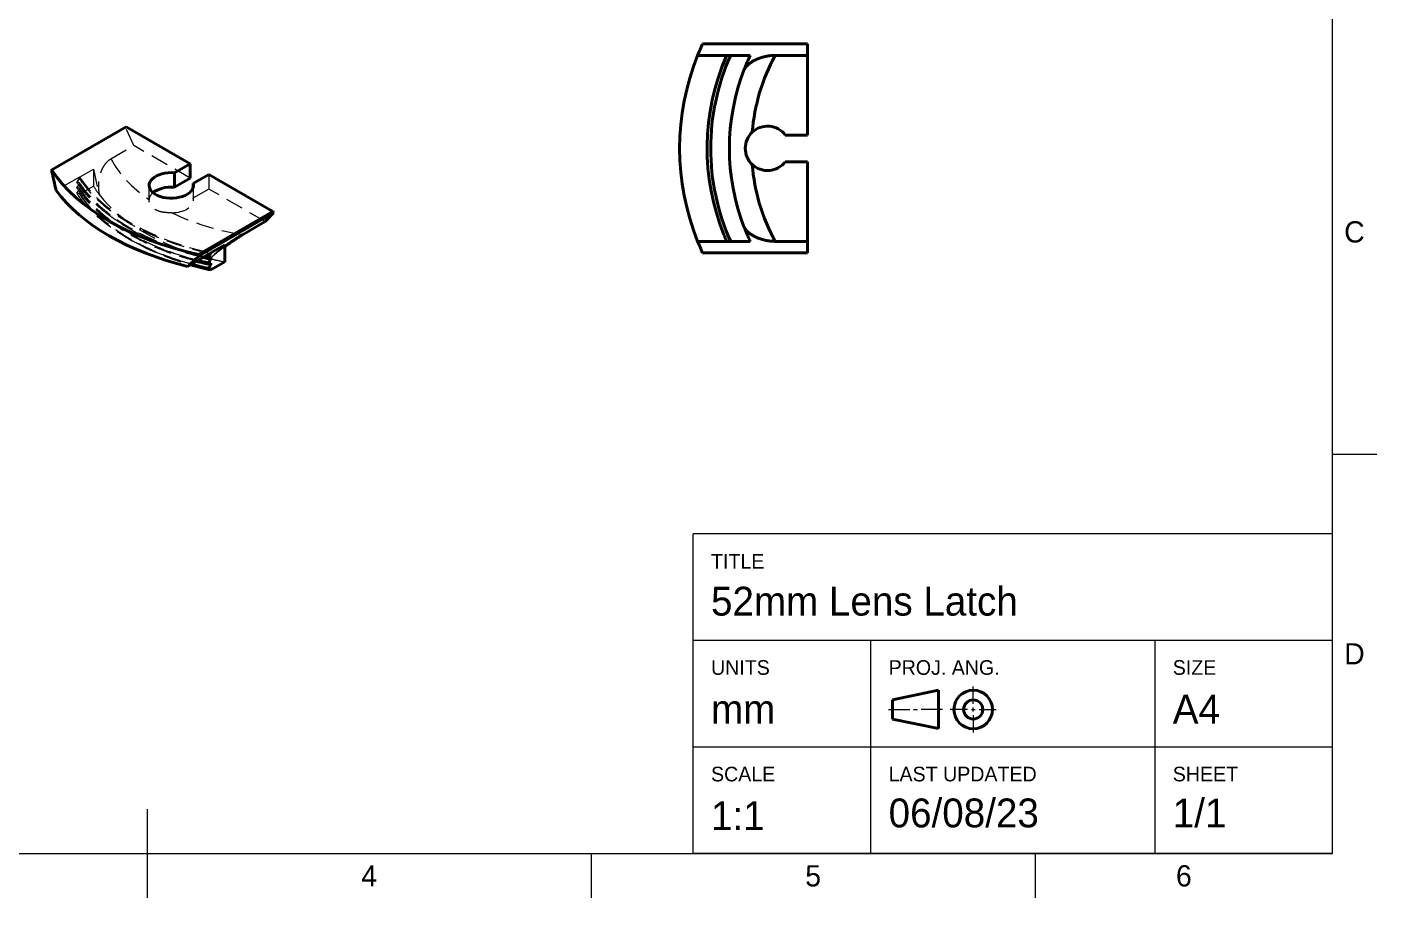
# Model space of a CAD drawing. Header units: millimetres. Extents: x 15 to 292, y 5 to 205.
# Drawn here: x 140 to 292, y 5 to 103.1 of the extents above; entities that cross this region are included whole.
import ezdxf

# ---------------------------------------------------------------- set-up
doc = ezdxf.new("R2010")
doc.units = ezdxf.units.MM
doc.linetypes.add('DraftedLine', pattern=[3, 2, -1])
doc.layers.add('Border', color=7, linetype='Continuous')
doc.layers.add('Geometries', color=7, linetype='Continuous')
doc.styles.add('Shapr0', font='txt', dxfattribs={"height": 2.3925})
doc.styles.add('Shapr1', font='txt', dxfattribs={"height": 2.3925})

# ---------------------------------------------------------------- blocks, each defined once
blk = doc.blocks.new('*U7')
at = {"layer": 'Border', "linetype": 'Continuous', "lineweight": 15}
for p, q in [((287, 46), (215, 46)), ((215, 10), (215, 46)), ((287, 10), (287, 46)), ((287, 34), (215, 34)), ((235, 10), (235, 34)), ((267, 10), (267, 34)), ((246.53, 26.88), (246.53, 28.83)), ((237, 26.23), (239.38, 26.23)), ((239.82, 26.23), (240.25, 26.23)), ((243.07, 26.23), (240.68, 26.23)), ((245.88, 26.23), (243.93, 26.23)), ((246.32, 26.23), (246.75, 26.23)), ((246.53, 26.02), (246.53, 26.45)), ((247.18, 26.23), (249.13, 26.23)), ((246.53, 25.58), (246.53, 23.63)), ((287, 22), (215, 22)), ((287, 10), (215, 10))]:
    blk.add_line(p, q, dxfattribs=at)
at = {"layer": 'Border', "linetype": 'Continuous', "lineweight": 40}
for p, q in [((237.43, 27.32), (242.63, 28.4)), ((242.63, 28.4), (242.63, 24.07)), ((237.43, 27.32), (237.43, 25.15)), ((237.43, 25.15), (242.63, 24.07))]:
    blk.add_line(p, q, dxfattribs=at)
for radius in [2.17, 1.08]:
    blk.add_circle((246.53, 26.23), radius, dxfattribs=at)

msp = doc.modelspace()

# ---------------------------------------------------------------- linework, layer by layer
at = {"layer": 'Border', "linetype": 'Continuous', "lineweight": 15}
for p, q in [((287, 10), (287, 200)), ((287, 55), (292, 55)), ((153.5, 15), (153.5, 5)), ((20, 10), (287, 10)), ((203.5, 10), (203.5, 5)), ((253.5, 10), (253.5, 5))]:
    msp.add_line(p, q, dxfattribs=at)
at = {"layer": 'Geometries', "linetype": 'Continuous', "lineweight": 40}
for p, q in [((227.858, 101.175), (216.051, 101.175)), ((227.858, 99.889), (227.858, 101.175)), ((218.767, 99.889), (215.494, 99.889)), ((218.767, 99.889), (218.714, 99.768)), ((218.767, 99.889), (218.714, 99.768)), ((218.768, 99.89), (218.767, 99.889)), ((218.768, 99.89), (218.767, 99.889)), ((218.847, 99.89), (218.768, 99.89)), ((218.847, 99.89), (219.212, 99.89)), ((219.212, 99.89), (221.418, 99.89)), ((224.214, 99.889), (227.858, 99.889)), ((227.858, 99.889), (227.858, 90.92)), ((151.146, 91.848), (142.769, 87.011)), ((158.337, 87.696), (151.146, 91.848)), ((227.858, 90.92), (225.358, 90.92)), ((158.337, 87.696), (156.569, 86.675)), ((156.569, 86.675), (156.569, 85.042)), ((158.337, 87.696), (158.337, 86.063)), ((227.858, 87.92), (225.358, 87.92)), ((227.858, 87.92), (227.858, 78.95)), ((158.337, 86.063), (156.569, 85.042)), ((160.458, 86.471), (158.691, 85.45)), ((158.691, 85.45), (158.691, 85.042)), ((167.65, 82.319), (160.458, 86.471)), ((159.273, 77.482), (167.65, 82.319)), ((167.71, 82.15), (159.361, 77.33)), ((166.801, 81.176), (167.71, 82.15)), ((167.65, 82.319), (167.71, 82.15)), ((164.224, 79.688), (166.801, 81.176)), ((218.767, 78.95), (218.713, 79.073)), ((218.767, 78.95), (218.713, 79.073)), ((160.556, 77.57), (159.96, 77.226)), ((160.687, 77.646), (160.556, 77.57)), ((160.687, 77.646), (162.247, 78.547)), ((160.687, 77.542), (160.687, 77.646)), ((162.247, 78.547), (162.247, 78.362)), ((162.247, 78.362), (162.247, 76.628)), ((218.767, 78.95), (215.494, 78.95)), ((216.051, 77.664), (227.858, 77.664)), ((218.767, 78.95), (218.768, 78.95)), ((218.767, 78.95), (218.768, 78.95)), ((219.212, 78.95), (218.768, 78.95)), ((219.212, 78.95), (221.418, 78.95)), ((224.214, 78.95), (227.858, 78.95)), ((227.858, 78.95), (227.858, 77.664)), ((158.374, 76.311), (158.058, 76.128)), ((158.483, 76.374), (158.374, 76.311)), ((159.057, 76.705), (158.483, 76.374)), ((159.212, 76.794), (159.057, 76.705)), ((159.796, 77.132), (159.212, 76.794)), ((159.96, 77.226), (159.796, 77.132)), ((160.429, 77.125), (160.373, 77.133)), ((160.429, 76.512), (160.373, 76.521)), ((160.67, 77.089), (160.687, 77.086)), ((160.687, 76.93), (160.687, 77.086)), ((160.687, 75.727), (162.247, 76.628)), ((160.687, 76.317), (160.687, 76.474)), ((160.429, 75.9), (160.373, 75.908)), ((160.429, 75.9), (160.687, 75.862)), ((160.687, 75.727), (160.687, 75.862))]:
    msp.add_line(p, q, dxfattribs=at)
at = {"layer": 'Geometries', "linetype": 'DraftedLine', "lineweight": 15}
for p, q in [((142.736, 86.928), (151.085, 91.749)), ((151.085, 91.749), (151.146, 91.848)), ((151.995, 89.724), (151.085, 91.749)), ((149.418, 88.237), (151.995, 89.724)), ((158.337, 86.063), (151.995, 89.724)), ((145.88, 86.195), (147.44, 87.096)), ((147.44, 87.096), (147.44, 85.177)), ((145.88, 86.195), (143.252, 84.677)), ((145.791, 85.279), (145.88, 85.396)), ((145.88, 86.008), (145.88, 86.195)), ((145.88, 85.396), (145.88, 85.553)), ((145.88, 84.276), (147.44, 85.177)), ((153.716, 83.613), (153.716, 85.246)), ((158.716, 83.613), (158.716, 85.246)), ((160.458, 86.471), (160.458, 84.838)), ((145.791, 84.667), (145.88, 84.784)), ((145.88, 84.784), (145.88, 84.94)), ((145.88, 84.276), (145.88, 84.328)), ((158.691, 85.042), (158.691, 83.817)), ((160.458, 84.838), (158.691, 83.817)), ((166.801, 81.176), (160.458, 84.838))]:
    msp.add_line(p, q, dxfattribs=at)
at = {"layer": 'Geometries', "linetype": 'Continuous', "lineweight": 40, "flags": 128}
for points in [[(220.713, 98.244), (220.727, 98.273), (220.742, 98.301), (220.757, 98.33), (220.774, 98.358), (220.79, 98.387), (220.808, 98.415), (220.826, 98.443), (220.845, 98.471), (220.865, 98.498), (220.885, 98.526), (220.906, 98.553), (220.928, 98.58), (220.95, 98.607), (220.973, 98.634), (220.996, 98.661), (221.02, 98.688), (221.045, 98.714), (221.07, 98.74), (221.098, 98.768), (221.126, 98.795), (221.155, 98.823), (221.185, 98.85), (221.215, 98.877), (221.246, 98.903), (221.276, 98.929), (221.307, 98.954), (221.339, 98.979), (221.371, 99.004), (221.404, 99.028), (221.437, 99.053), (221.471, 99.077), (221.505, 99.1), (221.54, 99.124), (221.575, 99.147), (221.611, 99.17), (221.648, 99.193), (221.685, 99.215), (221.722, 99.237), (221.76, 99.259), (221.798, 99.281), (221.837, 99.302), (221.877, 99.323), (221.919, 99.345), (221.962, 99.367), (222.005, 99.388), (222.038, 99.404), (222.071, 99.419), (222.105, 99.435), (222.139, 99.45), (222.173, 99.465), (222.207, 99.48), (222.241, 99.494), (222.276, 99.508), (222.311, 99.522), (222.347, 99.536), (222.382, 99.55), (222.418, 99.563), (222.454, 99.577), (222.49, 99.59), (222.527, 99.602), (222.564, 99.615), (222.601, 99.627), (222.638, 99.639), (222.675, 99.651), (222.713, 99.663), (222.751, 99.674), (222.789, 99.685), (222.828, 99.696), (222.866, 99.706), (222.905, 99.717), (222.944, 99.727), (222.983, 99.737), (223.023, 99.746), (223.066, 99.756), (223.109, 99.766), (223.152, 99.775), (223.196, 99.784), (223.24, 99.793), (223.284, 99.801), (223.328, 99.809), (223.373, 99.817), (223.413, 99.824), (223.454, 99.83), (223.495, 99.836), (223.536, 99.842), (223.577, 99.847), (223.618, 99.853), (223.659, 99.857), (223.701, 99.862), (223.742, 99.866), (223.784, 99.87), (223.826, 99.874), (223.867, 99.877), (223.909, 99.88), (223.951, 99.882), (223.993, 99.884), (224.037, 99.886), (224.082, 99.887), (224.126, 99.888), (224.17, 99.889), (224.214, 99.889)], [(224.214, 78.95), (224.171, 78.95), (224.128, 78.951), (224.084, 78.952), (224.041, 78.953), (223.998, 78.955), (223.955, 78.957), (223.912, 78.96), (223.869, 78.962), (223.826, 78.966), (223.783, 78.969), (223.741, 78.973), (223.698, 78.978), (223.655, 78.982), (223.613, 78.987), (223.571, 78.993), (223.529, 78.998), (223.487, 79.004), (223.445, 79.011), (223.4, 79.018), (223.355, 79.025), (223.31, 79.033), (223.266, 79.041), (223.221, 79.05), (223.177, 79.059), (223.128, 79.069), (223.08, 79.08), (223.032, 79.091), (222.984, 79.103), (222.936, 79.114), (222.889, 79.127), (222.842, 79.139), (222.796, 79.152), (222.749, 79.166), (222.703, 79.18), (222.658, 79.194), (222.612, 79.208), (222.567, 79.223), (222.523, 79.238), (222.478, 79.254), (222.432, 79.271), (222.387, 79.288), (222.341, 79.305), (222.296, 79.323), (222.252, 79.341), (222.21, 79.358), (222.168, 79.376), (222.127, 79.395), (222.086, 79.413), (222.045, 79.432), (222.005, 79.451), (221.966, 79.471), (221.926, 79.49), (221.888, 79.51), (221.849, 79.531), (221.811, 79.551), (221.774, 79.572), (221.737, 79.593), (221.701, 79.615), (221.665, 79.636), (221.629, 79.658), (221.594, 79.68), (221.559, 79.703), (221.523, 79.727), (221.488, 79.751), (221.453, 79.776), (221.418, 79.8), (221.384, 79.825), (221.351, 79.851), (221.325, 79.871), (221.299, 79.892), (221.273, 79.913), (221.248, 79.934), (221.223, 79.955), (221.199, 79.977), (221.175, 79.998), (221.152, 80.02), (221.128, 80.042), (221.106, 80.064), (221.083, 80.086), (221.062, 80.108), (221.04, 80.13), (221.019, 80.153), (220.999, 80.176), (220.978, 80.198), (220.959, 80.221), (220.94, 80.244), (220.921, 80.268), (220.903, 80.291), (220.885, 80.314), (220.867, 80.338), (220.851, 80.361), (220.834, 80.385), (220.817, 80.411), (220.8, 80.437), (220.784, 80.463), (220.769, 80.489), (220.754, 80.516), (220.74, 80.542), (220.726, 80.569), (220.713, 80.595)], [(162.247, 78.362), (162.262, 78.373), (162.308, 78.407), (162.342, 78.432), (162.377, 78.457), (162.411, 78.483), (162.446, 78.508), (162.48, 78.533), (162.515, 78.558), (162.55, 78.583), (162.584, 78.608), (162.619, 78.633), (162.654, 78.658), (162.689, 78.683), (162.723, 78.708), (162.758, 78.733), (162.793, 78.757), (162.828, 78.782), (162.863, 78.806), (162.898, 78.831), (162.933, 78.855), (162.968, 78.88), (163.002, 78.904), (163.037, 78.928), (163.072, 78.952), (163.107, 78.976), (163.142, 78.999), (163.176, 79.023), (163.211, 79.047), (163.246, 79.07), (163.28, 79.093), (163.318, 79.119), (163.355, 79.144), (163.393, 79.168), (163.43, 79.193), (163.467, 79.218), (163.504, 79.242), (163.541, 79.266), (163.578, 79.29), (163.611, 79.312), (163.645, 79.333), (163.678, 79.354), (163.711, 79.375), (163.744, 79.396), (163.777, 79.417), (163.809, 79.438), (163.842, 79.458), (163.874, 79.478), (163.906, 79.498), (163.938, 79.518), (163.97, 79.537), (164.002, 79.556), (164.033, 79.575), (164.064, 79.594), (164.097, 79.614), (164.129, 79.633), (164.161, 79.652), (164.193, 79.67), (164.224, 79.688)], [(218.452, 79.694), (218.503, 79.569), (218.555, 79.445), (218.607, 79.321), (218.66, 79.197), (218.713, 79.073)], [(160.687, 77.542), (160.435, 77.214), (160.373, 77.133)], [(160.687, 77.542), (160.575, 77.566), (160.556, 77.57)], [(160.373, 77.133), (160.249, 77.161), (160.125, 77.188), (160.002, 77.216), (159.96, 77.226)], [(160.687, 76.93), (160.436, 76.602), (160.373, 76.521)], [(160.687, 76.317), (160.436, 75.99), (160.373, 75.908)], [(160.429, 77.125), (160.513, 77.112), (160.597, 77.1), (160.67, 77.089)], [(160.429, 76.512), (160.513, 76.5), (160.597, 76.488), (160.68, 76.475), (160.687, 76.474)]]:
    msp.add_lwpolyline(points, dxfattribs=at)
at = {"layer": 'Geometries', "linetype": 'DraftedLine', "lineweight": 15, "flags": 128}
for points in [[(149.418, 88.237), (149.387, 88.219), (149.357, 88.2), (149.327, 88.181), (149.298, 88.161), (149.268, 88.141), (149.239, 88.12), (149.211, 88.098), (149.182, 88.076), (149.154, 88.053), (149.127, 88.03), (149.099, 88.007), (149.072, 87.982), (149.045, 87.958), (149.019, 87.933), (148.993, 87.907), (148.967, 87.881), (148.942, 87.854), (148.916, 87.827), (148.89, 87.798), (148.863, 87.767), (148.837, 87.737), (148.812, 87.706), (148.786, 87.674), (148.761, 87.642), (148.734, 87.606), (148.708, 87.569), (148.681, 87.532), (148.656, 87.494), (148.63, 87.456), (148.606, 87.418), (148.582, 87.378), (148.558, 87.339), (148.535, 87.299), (148.512, 87.258), (148.489, 87.217), (148.468, 87.176), (148.446, 87.134), (148.426, 87.092), (148.405, 87.05), (148.384, 87.005), (148.364, 86.959), (148.344, 86.913), (148.325, 86.867), (148.307, 86.82), (148.289, 86.775), (148.272, 86.73), (148.256, 86.685), (148.24, 86.639), (148.225, 86.592), (148.21, 86.546), (148.196, 86.499), (148.182, 86.452), (148.169, 86.405), (148.156, 86.357), (148.144, 86.309), (148.132, 86.261), (148.121, 86.213), (148.11, 86.164), (148.1, 86.115), (148.09, 86.066), (148.081, 86.017), (148.073, 85.968), (148.064, 85.915), (148.056, 85.863), (148.049, 85.81), (148.042, 85.756), (148.036, 85.703), (148.03, 85.65), (148.026, 85.607), (148.022, 85.563), (148.019, 85.52), (148.016, 85.477), (148.014, 85.433), (148.012, 85.389), (148.01, 85.346), (148.009, 85.302), (148.008, 85.258), (148.007, 85.214), (148.007, 85.17), (148.007, 85.127), (148.008, 85.083), (148.009, 85.038), (148.011, 84.994), (148.013, 84.95), (148.015, 84.906), (148.018, 84.862), (148.021, 84.818), (148.024, 84.774), (148.028, 84.73), (148.032, 84.686), (148.037, 84.641), (148.042, 84.597), (148.049, 84.55), (148.055, 84.502), (148.062, 84.454), (148.07, 84.407), (148.078, 84.359), (148.087, 84.312), (148.096, 84.264), (148.105, 84.217)], [(145.566, 85.601), (145.635, 85.691), (145.72, 85.8), (145.804, 85.909), (145.88, 86.008)], [(145.791, 85.279), (145.766, 85.314), (145.715, 85.385), (145.665, 85.457), (145.615, 85.529), (145.566, 85.601)], [(145.88, 85.553), (145.821, 85.562), (145.737, 85.575), (145.653, 85.587), (145.57, 85.6), (145.566, 85.601)], [(145.566, 84.988), (145.648, 85.095), (145.732, 85.203), (145.791, 85.279)], [(149.254, 81.862), (149.212, 81.893), (149.138, 81.949), (149.064, 82.004), (148.991, 82.06), (148.922, 82.113), (148.853, 82.166), (148.785, 82.219), (148.718, 82.273), (148.65, 82.326), (148.58, 82.383), (148.509, 82.441), (148.44, 82.498), (148.37, 82.555), (148.301, 82.613), (148.233, 82.671), (148.153, 82.739), (148.074, 82.808), (147.995, 82.877), (147.917, 82.946), (147.849, 83.008), (147.78, 83.07), (147.712, 83.133), (147.645, 83.195), (147.578, 83.258), (147.512, 83.321), (147.446, 83.384), (147.381, 83.447), (147.319, 83.508), (147.258, 83.568), (147.198, 83.629), (147.138, 83.69), (147.078, 83.751), (147.019, 83.813), (146.964, 83.87), (146.909, 83.929), (146.854, 83.987), (146.801, 84.045), (146.747, 84.104), (146.688, 84.169), (146.629, 84.235), (146.571, 84.301), (146.514, 84.367), (146.457, 84.433), (146.401, 84.499), (146.345, 84.566), (146.29, 84.632), (146.235, 84.699), (146.181, 84.766), (146.128, 84.833), (146.075, 84.901), (146.023, 84.968), (145.971, 85.036), (145.92, 85.103), (145.87, 85.171), (145.817, 85.242), (145.791, 85.279)], [(151.918, 80.731), (151.878, 80.753), (151.786, 80.805), (151.694, 80.857), (151.595, 80.914), (151.497, 80.971), (151.399, 81.029), (151.302, 81.087), (151.205, 81.145), (151.109, 81.203), (151.013, 81.262), (150.918, 81.321), (150.824, 81.38), (150.73, 81.44), (150.636, 81.5), (150.544, 81.56), (150.452, 81.621), (150.36, 81.681), (150.269, 81.742), (150.179, 81.804), (150.089, 81.866), (150, 81.927), (149.911, 81.99), (149.823, 82.052), (149.736, 82.115), (149.648, 82.179), (149.562, 82.242), (149.476, 82.306), (149.391, 82.37), (149.307, 82.434), (149.223, 82.499), (149.14, 82.563), (149.057, 82.628), (148.975, 82.694), (148.894, 82.759), (148.814, 82.825), (148.734, 82.891), (148.654, 82.957), (148.576, 83.024), (148.498, 83.09), (148.42, 83.157), (148.382, 83.191), (148.381, 83.192), (148.38, 83.192), (148.38, 83.192), (148.38, 83.192), (148.379, 83.194), (148.374, 83.198), (148.355, 83.215), (148.279, 83.282), (148.203, 83.35), (148.128, 83.418), (148.054, 83.486), (147.981, 83.554), (147.908, 83.623), (147.835, 83.692), (147.764, 83.761), (147.693, 83.83), (147.623, 83.9), (147.553, 83.969), (147.484, 84.039), (147.416, 84.109), (147.348, 84.18), (147.281, 84.25), (147.215, 84.321), (147.149, 84.392), (147.084, 84.464), (147.02, 84.536), (146.956, 84.608), (146.893, 84.68), (146.831, 84.752), (146.769, 84.824), (146.709, 84.897), (146.649, 84.969), (146.589, 85.042), (146.531, 85.115), (146.473, 85.188), (146.416, 85.262), (146.359, 85.335), (146.303, 85.409), (146.248, 85.483), (146.194, 85.557), (146.14, 85.632), (146.087, 85.706), (146.034, 85.781), (145.982, 85.857), (145.931, 85.932), (145.88, 86.008)], [(145.88, 85.553), (145.923, 85.488), (145.967, 85.424), (146.011, 85.36), (146.055, 85.296), (146.1, 85.232), (146.145, 85.168), (146.192, 85.104), (146.238, 85.041), (146.285, 84.977), (146.333, 84.914), (146.381, 84.851), (146.43, 84.788), (146.487, 84.714), (146.545, 84.641), (146.604, 84.568), (146.664, 84.496), (146.724, 84.423), (146.785, 84.351), (146.846, 84.278), (146.909, 84.206), (146.971, 84.135), (147.035, 84.063), (147.099, 83.992), (147.164, 83.92), (147.231, 83.849), (147.297, 83.778), (147.365, 83.707), (147.433, 83.636), (147.501, 83.566), (147.57, 83.496), (147.64, 83.427), (147.71, 83.357), (147.782, 83.288), (147.853, 83.219), (147.926, 83.15), (147.999, 83.081), (148.073, 83.013), (148.147, 82.945), (148.222, 82.877), (148.298, 82.809), (148.374, 82.742), (148.379, 82.738), (148.38, 82.737), (148.38, 82.737), (148.381, 82.736), (148.383, 82.734), (148.393, 82.726), (148.431, 82.692), (148.509, 82.625), (148.587, 82.558), (148.666, 82.492), (148.745, 82.426), (148.825, 82.36), (148.906, 82.294), (148.987, 82.229), (149.069, 82.163), (149.152, 82.098), (149.235, 82.034), (149.315, 81.972), (149.396, 81.911), (149.477, 81.85), (149.559, 81.789), (149.641, 81.728), (149.724, 81.668), (149.808, 81.608), (149.892, 81.548), (149.976, 81.488), (150.061, 81.429), (150.147, 81.37), (150.233, 81.311), (150.32, 81.252), (150.407, 81.194), (150.495, 81.136), (150.584, 81.078), (150.673, 81.021), (150.762, 80.964), (150.852, 80.907), (150.942, 80.85), (151.033, 80.794), (151.126, 80.737), (151.219, 80.68), (151.313, 80.624), (151.408, 80.568), (151.503, 80.512), (151.598, 80.457), (151.694, 80.402), (151.793, 80.345), (151.893, 80.289), (151.994, 80.233), (152.095, 80.177), (152.196, 80.122), (152.299, 80.067), (152.401, 80.012), (152.504, 79.958), (152.608, 79.904), (152.712, 79.85), (152.716, 79.849), (152.717, 79.848), (152.718, 79.847), (152.718, 79.847), (152.719, 79.847), (152.719, 79.847), (152.719, 79.847), (152.72, 79.847), (152.723, 79.845), (152.736, 79.838), (152.788, 79.812), (152.894, 79.758), (152.999, 79.706), (153.105, 79.653), (153.212, 79.601), (153.319, 79.55), (153.427, 79.498), (153.535, 79.447), (153.643, 79.396), (153.752, 79.346), (153.862, 79.296), (153.972, 79.246), (154.083, 79.197), (154.194, 79.148), (154.305, 79.099), (154.417, 79.051), (154.529, 79.003), (154.642, 78.956), (154.756, 78.909), (154.87, 78.862), (154.984, 78.815), (155.098, 78.769), (155.213, 78.723), (155.329, 78.678), (155.445, 78.633), (155.562, 78.588), (155.678, 78.544), (155.796, 78.5), (155.913, 78.457), (156.031, 78.414), (156.15, 78.371), (156.269, 78.328), (156.388, 78.286), (156.508, 78.245), (156.628, 78.204), (156.727, 78.17), (156.825, 78.137), (156.924, 78.104), (157.023, 78.072), (157.122, 78.039), (157.222, 78.007), (157.322, 77.975), (157.422, 77.944), (157.522, 77.913), (157.623, 77.881), (157.746, 77.844), (157.838, 77.816)], [(149.254, 81.862), (149.228, 81.882), (149.145, 81.947), (149.063, 82.012), (148.981, 82.077), (148.9, 82.142), (148.819, 82.208), (148.74, 82.274), (148.66, 82.34), (148.582, 82.406), (148.504, 82.473), (148.427, 82.539), (148.388, 82.573), (148.383, 82.577), (148.381, 82.579), (148.38, 82.58), (148.38, 82.58), (148.38, 82.58), (148.38, 82.58), (148.38, 82.581), (148.377, 82.583), (148.368, 82.591), (148.33, 82.625), (148.254, 82.692), (148.179, 82.76), (148.104, 82.827), (148.03, 82.895), (147.957, 82.964), (147.884, 83.032), (147.813, 83.101), (147.741, 83.17), (147.671, 83.239), (147.601, 83.309), (147.539, 83.371), (147.477, 83.434), (147.416, 83.497), (147.355, 83.56), (147.295, 83.623), (147.236, 83.686), (147.177, 83.75), (147.119, 83.814), (147.061, 83.877), (147.004, 83.941), (146.947, 84.006), (146.891, 84.07), (146.835, 84.134), (146.78, 84.199), (146.726, 84.264), (146.672, 84.329), (146.619, 84.394), (146.566, 84.459), (146.513, 84.524), (146.462, 84.59), (146.411, 84.656), (146.36, 84.722), (146.31, 84.787), (146.261, 84.854), (146.211, 84.921), (146.162, 84.988), (146.114, 85.056), (146.066, 85.124), (146.019, 85.191), (145.972, 85.259), (145.926, 85.328), (145.88, 85.396)], [(145.791, 84.667), (145.766, 84.701), (145.715, 84.773), (145.665, 84.845), (145.615, 84.916), (145.566, 84.988)], [(145.88, 84.94), (145.823, 84.949), (145.739, 84.962), (145.656, 84.975), (145.572, 84.987), (145.566, 84.988)], [(145.566, 84.376), (145.648, 84.482), (145.732, 84.591), (145.791, 84.667)], [(146.865, 82.751), (146.854, 82.762), (146.801, 82.82), (146.747, 82.879), (146.688, 82.944), (146.629, 83.01), (146.571, 83.076), (146.514, 83.142), (146.457, 83.208), (146.401, 83.274), (146.345, 83.341), (146.29, 83.408), (146.235, 83.474), (146.181, 83.541), (146.128, 83.609), (146.075, 83.676), (146.023, 83.743), (145.971, 83.811), (145.92, 83.879), (145.87, 83.946), (145.817, 84.018), (145.766, 84.089), (145.715, 84.161), (145.665, 84.232), (145.615, 84.304), (145.566, 84.376)], [(145.88, 84.328), (145.879, 84.328), (145.723, 84.352), (145.566, 84.376)], [(149.254, 81.25), (149.212, 81.281), (149.138, 81.336), (149.064, 81.392), (148.991, 81.448), (148.922, 81.501), (148.853, 81.554), (148.785, 81.607), (148.718, 81.66), (148.65, 81.714), (148.58, 81.771), (148.509, 81.828), (148.44, 81.886), (148.37, 81.943), (148.301, 82.001), (148.233, 82.059), (148.153, 82.127), (148.074, 82.196), (147.995, 82.265), (147.917, 82.334), (147.849, 82.396), (147.78, 82.458), (147.712, 82.52), (147.645, 82.583), (147.578, 82.646), (147.512, 82.708), (147.446, 82.772), (147.381, 82.835), (147.319, 82.895), (147.258, 82.956), (147.198, 83.017), (147.138, 83.078), (147.078, 83.139), (147.019, 83.2), (146.964, 83.258), (146.909, 83.316), (146.854, 83.374), (146.801, 83.433), (146.747, 83.491), (146.688, 83.557), (146.629, 83.622), (146.571, 83.688), (146.514, 83.754), (146.457, 83.821), (146.401, 83.887), (146.345, 83.953), (146.29, 84.02), (146.235, 84.087), (146.181, 84.154), (146.128, 84.221), (146.075, 84.288), (146.023, 84.356), (145.971, 84.423), (145.92, 84.491), (145.87, 84.559), (145.817, 84.63), (145.791, 84.667)], [(145.88, 84.94), (145.923, 84.876), (145.966, 84.813), (146.009, 84.749), (146.053, 84.686), (146.098, 84.622), (146.143, 84.559), (146.189, 84.496), (146.235, 84.433), (146.281, 84.37), (146.329, 84.307), (146.376, 84.245), (146.425, 84.182), (146.482, 84.109), (146.54, 84.036), (146.598, 83.963), (146.658, 83.89), (146.718, 83.818), (146.778, 83.746), (146.84, 83.674), (146.902, 83.602), (146.964, 83.53), (147.028, 83.459), (147.092, 83.387), (147.157, 83.316), (147.223, 83.245), (147.289, 83.174), (147.356, 83.103), (147.424, 83.033), (147.492, 82.963), (147.561, 82.893), (147.631, 82.823), (147.701, 82.754), (147.772, 82.685), (147.843, 82.616), (147.916, 82.547), (147.988, 82.479), (148.062, 82.411), (148.136, 82.343), (148.211, 82.275), (148.286, 82.207), (148.362, 82.14), (148.372, 82.132), (148.377, 82.127), (148.379, 82.125), (148.38, 82.124), (148.38, 82.124), (148.38, 82.124), (148.381, 82.124), (148.381, 82.124), (148.384, 82.121), (148.393, 82.113), (148.432, 82.08), (148.509, 82.013), (148.587, 81.946), (148.665, 81.88), (148.745, 81.814), (148.824, 81.748), (148.905, 81.683), (148.986, 81.617), (149.068, 81.552), (149.15, 81.487), (149.233, 81.423), (149.313, 81.361), (149.394, 81.3), (149.475, 81.239), (149.557, 81.178), (149.64, 81.117), (149.723, 81.057), (149.806, 80.996), (149.89, 80.936), (149.975, 80.877), (150.06, 80.817), (150.146, 80.758), (150.232, 80.699), (150.319, 80.641), (150.406, 80.582), (150.494, 80.524), (150.56, 80.481)], [(149.254, 81.25), (149.228, 81.27), (149.145, 81.335), (149.063, 81.399), (148.981, 81.465), (148.9, 81.53), (148.819, 81.595), (148.74, 81.661), (148.66, 81.727), (148.582, 81.794), (148.504, 81.86), (148.427, 81.927), (148.388, 81.961), (148.383, 81.965), (148.381, 81.967), (148.38, 81.967), (148.38, 81.967), (148.38, 81.968), (148.38, 81.968), (148.38, 81.968), (148.377, 81.97), (148.368, 81.979), (148.33, 82.012), (148.254, 82.08), (148.179, 82.147), (148.104, 82.215), (148.03, 82.283), (147.957, 82.351), (147.884, 82.42), (147.813, 82.489), (147.741, 82.558), (147.671, 82.627), (147.601, 82.697), (147.539, 82.759), (147.477, 82.822), (147.416, 82.884), (147.355, 82.947), (147.295, 83.011), (147.236, 83.074), (147.177, 83.137), (147.119, 83.201), (147.061, 83.265), (147.004, 83.329), (146.947, 83.393), (146.891, 83.457), (146.835, 83.522), (146.78, 83.587), (146.726, 83.651), (146.672, 83.716), (146.619, 83.781), (146.566, 83.847), (146.513, 83.912), (146.462, 83.978), (146.411, 84.043), (146.36, 84.109), (146.31, 84.175), (146.261, 84.241), (146.211, 84.309), (146.162, 84.376), (146.114, 84.444), (146.066, 84.511), (146.019, 84.579), (145.972, 84.647), (145.926, 84.715), (145.88, 84.784)], [(145.88, 84.328), (145.923, 84.264), (145.966, 84.2), (146.009, 84.137), (146.053, 84.073), (146.098, 84.01), (146.143, 83.947), (146.189, 83.884), (146.235, 83.821), (146.281, 83.758), (146.329, 83.695), (146.376, 83.632), (146.425, 83.57), (146.482, 83.496), (146.54, 83.423), (146.598, 83.351), (146.658, 83.278), (146.718, 83.206), (146.778, 83.133), (146.84, 83.061), (146.902, 82.989), (146.964, 82.918), (147.028, 82.846), (147.092, 82.775), (147.157, 82.704), (147.223, 82.633), (147.289, 82.562), (147.356, 82.491), (147.424, 82.42), (147.492, 82.35), (147.561, 82.281), (147.631, 82.211), (147.654, 82.188)], [(153.716, 83.613), (153.716, 83.63), (153.717, 83.652)], [(151.931, 78.948), (151.894, 78.969), (151.805, 79.017), (151.717, 79.065), (151.63, 79.114), (151.548, 79.16), (151.466, 79.206), (151.384, 79.253), (151.303, 79.299), (151.223, 79.346), (151.133, 79.399), (151.043, 79.452), (150.955, 79.505), (150.866, 79.559), (150.778, 79.612), (150.691, 79.666), (150.604, 79.72), (150.517, 79.775), (150.428, 79.832), (150.339, 79.889), (150.251, 79.946), (150.163, 80.003), (150.076, 80.061), (149.989, 80.119), (149.903, 80.178), (149.825, 80.231), (149.746, 80.285), (149.669, 80.339), (149.592, 80.394), (149.515, 80.448), (149.439, 80.503), (149.363, 80.558), (149.287, 80.613), (149.212, 80.668), (149.138, 80.724), (149.064, 80.78), (148.991, 80.835), (148.922, 80.888), (148.853, 80.941), (148.785, 80.995), (148.718, 81.048), (148.65, 81.102), (148.58, 81.159), (148.509, 81.216), (148.44, 81.273), (148.37, 81.331), (148.301, 81.388), (148.233, 81.446), (148.153, 81.515), (148.074, 81.583), (147.995, 81.652), (147.917, 81.721), (147.849, 81.783), (147.78, 81.845), (147.712, 81.908), (147.645, 81.97), (147.578, 82.033), (147.512, 82.096), (147.446, 82.159), (147.381, 82.223), (147.319, 82.283), (147.258, 82.344), (147.198, 82.404), (147.138, 82.465), (147.078, 82.526), (147.019, 82.588), (146.964, 82.646), (146.909, 82.704), (146.865, 82.751)], [(147.654, 82.188), (147.701, 82.142), (147.772, 82.072), (147.843, 82.004), (147.916, 81.935), (147.988, 81.866), (148.062, 81.798), (148.136, 81.73), (148.211, 81.662), (148.286, 81.595), (148.362, 81.528), (148.372, 81.519), (148.377, 81.515), (148.379, 81.513), (148.38, 81.512), (148.38, 81.512), (148.38, 81.512), (148.381, 81.512), (148.381, 81.511), (148.384, 81.509), (148.393, 81.501), (148.432, 81.467), (148.509, 81.4), (148.587, 81.334), (148.665, 81.268), (148.745, 81.202), (148.824, 81.136), (148.905, 81.07), (148.986, 81.005), (149.068, 80.94), (149.15, 80.875), (149.233, 80.81), (149.313, 80.749), (149.394, 80.687), (149.475, 80.626), (149.557, 80.565), (149.64, 80.505), (149.723, 80.444), (149.806, 80.384), (149.89, 80.324), (149.975, 80.264), (150.06, 80.205), (150.146, 80.146), (150.232, 80.087), (150.319, 80.028), (150.406, 79.97), (150.494, 79.912), (150.583, 79.854), (150.672, 79.797), (150.761, 79.739), (150.851, 79.682), (150.942, 79.626), (151.033, 79.569), (151.126, 79.512), (151.219, 79.456), (151.313, 79.399), (151.407, 79.343), (151.502, 79.287), (151.598, 79.232), (151.694, 79.177), (151.793, 79.12), (151.893, 79.064), (151.993, 79.008), (152.094, 78.953), (152.195, 78.898), (152.297, 78.843), (152.4, 78.788), (152.503, 78.734), (152.606, 78.68), (152.71, 78.627), (152.717, 78.623), (152.718, 78.623), (152.719, 78.622), (152.719, 78.622), (152.719, 78.622), (152.719, 78.622), (152.72, 78.622), (152.723, 78.62), (152.736, 78.613), (152.788, 78.587), (152.893, 78.534), (152.998, 78.481), (153.104, 78.429), (153.211, 78.377), (153.318, 78.325), (153.425, 78.274), (153.533, 78.223), (153.641, 78.173), (153.75, 78.122), (153.859, 78.072), (153.969, 78.023), (154.079, 77.974), (154.19, 77.925), (154.301, 77.876), (154.413, 77.828), (154.525, 77.78), (154.638, 77.733), (154.751, 77.686), (154.864, 77.639), (154.978, 77.593), (155.093, 77.547), (155.208, 77.501), (155.323, 77.456), (155.439, 77.411), (155.555, 77.366), (155.671, 77.322), (155.788, 77.278), (155.906, 77.235), (156.024, 77.192), (156.142, 77.149), (156.26, 77.107), (156.38, 77.065), (156.499, 77.023), (156.619, 76.982), (156.742, 76.94), (156.865, 76.899), (156.988, 76.858), (157.112, 76.818), (157.236, 76.778), (157.361, 76.738), (157.486, 76.699), (157.611, 76.66), (157.734, 76.623), (157.858, 76.585), (157.982, 76.549), (158.106, 76.512), (158.169, 76.494), (158.2, 76.485), (158.215, 76.481), (158.216, 76.48), (158.218, 76.48), (158.226, 76.478), (158.257, 76.469), (158.382, 76.433), (158.508, 76.398), (158.633, 76.363), (158.76, 76.329), (158.886, 76.295), (159.004, 76.263), (159.123, 76.232), (159.241, 76.202), (159.36, 76.171), (159.479, 76.142), (159.599, 76.112), (159.719, 76.083), (159.839, 76.054), (159.959, 76.025), (160.079, 75.997), (160.2, 75.969), (160.322, 75.942), (160.443, 75.915), (160.565, 75.888), (160.687, 75.862)], [(156.283, 82.17), (156.242, 82.17), (156.201, 82.169), (156.16, 82.169), (156.119, 82.169), (156.078, 82.169), (156.037, 82.17), (155.996, 82.17), (155.956, 82.171), (155.915, 82.172), (155.874, 82.173), (155.834, 82.175), (155.793, 82.176), (155.753, 82.178), (155.713, 82.181), (155.673, 82.183), (155.63, 82.187), (155.587, 82.19), (155.545, 82.194), (155.503, 82.199), (155.461, 82.203), (155.422, 82.208), (155.383, 82.213), (155.345, 82.219), (155.306, 82.224), (155.268, 82.231), (155.231, 82.237), (155.193, 82.244), (155.156, 82.252), (155.119, 82.26), (155.083, 82.268), (155.046, 82.276), (155.01, 82.285), (154.975, 82.295), (154.939, 82.305), (154.904, 82.315), (154.867, 82.327), (154.83, 82.339), (154.794, 82.351), (154.758, 82.364), (154.723, 82.378), (154.69, 82.391), (154.657, 82.405), (154.625, 82.419), (154.594, 82.433), (154.563, 82.448), (154.532, 82.464), (154.502, 82.48), (154.472, 82.496), (154.443, 82.513), (154.414, 82.53), (154.385, 82.547), (154.357, 82.565), (154.33, 82.584), (154.303, 82.602), (154.277, 82.622), (154.254, 82.639), (154.231, 82.657), (154.209, 82.675), (154.187, 82.693), (154.166, 82.712), (154.145, 82.731), (154.122, 82.752), (154.101, 82.773), (154.08, 82.795), (154.059, 82.817), (154.039, 82.839), (154.02, 82.861), (154.001, 82.884), (153.982, 82.906), (153.965, 82.929), (153.947, 82.953), (153.931, 82.976), (153.915, 83), (153.899, 83.024), (153.885, 83.048), (153.87, 83.072), (153.856, 83.098), (153.842, 83.124), (153.829, 83.15), (153.817, 83.177), (153.805, 83.203), (153.796, 83.225), (153.787, 83.248), (153.778, 83.27), (153.771, 83.293), (153.763, 83.315), (153.757, 83.338), (153.75, 83.361), (153.744, 83.383), (153.739, 83.405), (153.735, 83.428), (153.73, 83.45), (153.727, 83.472), (153.724, 83.495), (153.721, 83.517), (153.719, 83.539), (153.717, 83.562), (153.716, 83.584), (153.716, 83.607), (153.716, 83.613)], [(157.058, 78.02), (156.957, 78.053), (156.841, 78.091), (156.726, 78.128), (156.611, 78.167), (156.496, 78.205), (156.382, 78.244), (156.268, 78.284), (156.154, 78.323), (156.05, 78.36), (155.946, 78.397), (155.843, 78.434), (155.74, 78.472), (155.637, 78.509), (155.535, 78.547), (155.432, 78.586), (155.331, 78.624), (155.229, 78.663), (155.128, 78.703), (155.027, 78.742), (154.926, 78.782), (154.832, 78.819), (154.738, 78.857), (154.644, 78.896), (154.55, 78.934), (154.457, 78.973), (154.349, 79.018), (154.242, 79.063), (154.135, 79.109), (154.029, 79.155), (153.923, 79.201), (153.818, 79.248), (153.713, 79.295), (153.617, 79.338), (153.521, 79.382), (153.426, 79.425), (153.331, 79.469), (153.237, 79.514), (153.143, 79.558), (153.049, 79.603), (152.956, 79.648), (152.863, 79.693), (152.771, 79.739), (152.679, 79.785), (152.587, 79.831), (152.48, 79.885), (152.373, 79.94), (152.266, 79.995), (152.161, 80.051), (152.071, 80.098), (151.982, 80.146), (151.894, 80.193), (151.805, 80.242), (151.717, 80.29), (151.63, 80.339), (151.548, 80.385), (151.466, 80.431), (151.384, 80.477), (151.303, 80.524), (151.223, 80.571), (151.133, 80.624), (151.043, 80.677), (150.955, 80.73), (150.866, 80.783), (150.778, 80.837), (150.691, 80.891), (150.604, 80.945), (150.517, 81), (150.428, 81.056), (150.339, 81.113), (150.251, 81.171), (150.163, 81.228), (150.076, 81.286), (149.989, 81.344), (149.903, 81.402), (149.825, 81.456), (149.746, 81.51), (149.669, 81.564), (149.592, 81.618), (149.515, 81.673), (149.439, 81.728), (149.363, 81.783), (149.287, 81.838), (149.254, 81.862)], [(155.123, 78.603), (155.057, 78.629), (154.943, 78.675), (154.829, 78.721), (154.716, 78.768), (154.603, 78.815), (154.491, 78.863), (154.379, 78.911), (154.267, 78.959), (154.156, 79.008), (154.044, 79.057), (153.934, 79.107), (153.824, 79.157), (153.714, 79.207), (153.606, 79.257), (153.498, 79.308), (153.39, 79.359), (153.283, 79.41), (153.176, 79.462), (153.07, 79.514), (152.964, 79.566), (152.859, 79.619), (152.754, 79.672), (152.728, 79.686), (152.721, 79.689), (152.72, 79.69), (152.719, 79.69), (152.719, 79.69), (152.719, 79.69), (152.718, 79.691), (152.717, 79.691), (152.71, 79.695), (152.684, 79.708), (152.58, 79.762), (152.477, 79.816), (152.374, 79.87), (152.272, 79.925), (152.17, 79.979), (152.074, 80.032), (151.978, 80.085), (151.883, 80.138), (151.788, 80.191), (151.694, 80.245), (151.595, 80.302), (151.497, 80.359), (151.399, 80.416), (151.302, 80.474), (151.206, 80.532), (151.11, 80.59), (151.015, 80.649), (150.92, 80.708), (150.825, 80.767), (150.732, 80.826), (150.639, 80.886), (150.546, 80.946), (150.454, 81.006), (150.363, 81.067), (150.272, 81.128), (150.182, 81.189), (150.092, 81.251), (150.003, 81.313), (149.915, 81.375), (149.827, 81.437), (149.74, 81.5), (149.653, 81.563), (149.566, 81.627), (149.48, 81.69), (149.396, 81.754), (149.311, 81.818), (149.254, 81.862)], [(149.663, 80.956), (149.592, 81.006), (149.515, 81.061), (149.439, 81.115), (149.363, 81.17), (149.287, 81.225), (149.254, 81.25)], [(149.593, 80.994), (149.566, 81.014), (149.48, 81.078), (149.396, 81.142), (149.311, 81.206), (149.254, 81.25)], [(159.057, 76.705), (158.982, 76.725), (158.856, 76.758), (158.729, 76.793), (158.603, 76.827), (158.477, 76.862), (158.352, 76.897), (158.227, 76.933), (158.219, 76.935), (158.217, 76.936), (158.216, 76.936), (158.216, 76.936), (158.216, 76.936), (158.215, 76.936), (158.214, 76.937), (158.206, 76.939), (158.175, 76.948), (158.05, 76.984), (157.926, 77.021), (157.802, 77.058), (157.678, 77.095), (157.555, 77.133), (157.432, 77.171), (157.31, 77.21), (157.188, 77.249), (157.066, 77.288), (156.945, 77.328), (156.824, 77.368), (156.704, 77.409), (156.584, 77.45), (156.464, 77.491), (156.345, 77.533), (156.226, 77.575), (156.107, 77.617), (155.989, 77.66), (155.87, 77.704), (155.752, 77.747), (155.635, 77.791), (155.519, 77.836), (155.403, 77.88), (155.287, 77.925), (155.172, 77.971), (155.057, 78.016), (154.943, 78.063), (154.829, 78.109), (154.716, 78.156), (154.603, 78.203), (154.491, 78.251), (154.379, 78.299), (154.267, 78.347), (154.156, 78.396), (154.044, 78.445), (153.934, 78.494), (153.824, 78.544), (153.714, 78.594), (153.606, 78.645), (153.498, 78.695), (153.39, 78.746), (153.283, 78.798), (153.176, 78.85), (153.07, 78.902), (152.964, 78.954), (152.859, 79.007), (152.754, 79.06), (152.728, 79.073), (152.721, 79.077), (152.72, 79.077), (152.719, 79.078), (152.719, 79.078), (152.719, 79.078), (152.718, 79.078), (152.717, 79.079), (152.71, 79.082), (152.684, 79.096), (152.58, 79.149), (152.477, 79.203), (152.374, 79.258), (152.272, 79.312), (152.17, 79.367), (152.074, 79.42), (151.978, 79.472), (151.883, 79.525), (151.788, 79.579), (151.694, 79.632), (151.595, 79.689), (151.497, 79.746), (151.399, 79.804), (151.302, 79.861), (151.206, 79.919), (151.11, 79.978), (151.015, 80.036), (150.92, 80.095), (150.825, 80.154), (150.732, 80.214), (150.639, 80.274), (150.546, 80.334), (150.454, 80.394), (150.363, 80.455), (150.272, 80.516), (150.182, 80.577), (150.092, 80.638), (150.003, 80.7), (149.915, 80.762), (149.827, 80.825), (149.74, 80.888), (149.653, 80.951), (149.593, 80.994)], [(159.212, 76.794), (159.153, 76.809), (159.032, 76.84), (158.911, 76.872), (158.79, 76.903), (158.669, 76.936), (158.549, 76.968), (158.429, 77.001), (158.309, 77.034), (158.19, 77.068), (158.071, 77.101), (157.953, 77.136), (157.834, 77.17), (157.716, 77.205), (157.599, 77.24), (157.491, 77.273), (157.384, 77.306), (157.277, 77.339), (157.17, 77.373), (157.063, 77.407), (156.957, 77.441), (156.841, 77.478), (156.726, 77.516), (156.611, 77.554), (156.496, 77.593), (156.382, 77.632), (156.268, 77.671), (156.154, 77.711), (156.05, 77.748), (155.946, 77.784), (155.843, 77.822), (155.74, 77.859), (155.637, 77.897), (155.535, 77.935), (155.432, 77.973), (155.331, 78.012), (155.229, 78.051), (155.128, 78.09), (155.027, 78.13), (154.926, 78.169), (154.832, 78.207), (154.738, 78.245), (154.644, 78.283), (154.55, 78.322), (154.457, 78.36), (154.349, 78.405), (154.242, 78.451), (154.135, 78.497), (154.029, 78.543), (153.923, 78.589), (153.818, 78.635), (153.713, 78.682), (153.617, 78.726), (153.521, 78.769), (153.426, 78.813), (153.331, 78.857), (153.237, 78.901), (153.143, 78.946), (153.049, 78.991), (152.956, 79.036), (152.863, 79.081), (152.771, 79.126), (152.679, 79.172), (152.587, 79.218), (152.48, 79.273), (152.373, 79.328), (152.266, 79.383), (152.161, 79.438), (152.071, 79.486), (151.982, 79.533), (151.894, 79.581), (151.805, 79.629), (151.717, 79.678), (151.63, 79.726), (151.548, 79.772), (151.466, 79.819), (151.384, 79.865), (151.303, 79.912), (151.223, 79.959), (151.133, 80.011), (151.043, 80.064), (150.955, 80.118), (150.866, 80.171), (150.778, 80.225), (150.691, 80.279), (150.604, 80.333), (150.517, 80.387), (150.428, 80.444), (150.339, 80.501), (150.251, 80.558), (150.163, 80.616), (150.076, 80.674), (149.989, 80.732), (149.903, 80.79), (149.825, 80.844), (149.746, 80.898), (149.669, 80.952), (149.663, 80.956)], [(160.556, 77.57), (160.463, 77.591), (160.351, 77.616), (160.239, 77.641), (160.128, 77.667), (160.016, 77.692), (159.905, 77.718), (159.795, 77.745), (159.684, 77.772), (159.573, 77.799), (159.463, 77.826), (159.353, 77.854), (159.225, 77.886), (159.097, 77.919), (158.97, 77.953), (158.843, 77.987), (158.716, 78.021), (158.59, 78.055), (158.464, 78.09), (158.338, 78.126), (158.275, 78.144), (158.244, 78.153), (158.228, 78.157), (158.221, 78.159), (158.217, 78.161), (158.216, 78.161), (158.216, 78.161), (158.216, 78.161), (158.214, 78.161), (158.206, 78.164), (158.175, 78.173), (158.05, 78.209), (157.925, 78.246), (157.801, 78.283), (157.677, 78.32), (157.554, 78.358), (157.431, 78.397), (157.308, 78.435), (157.186, 78.474), (157.064, 78.514), (156.942, 78.554), (156.821, 78.594), (156.7, 78.635), (156.58, 78.676), (156.46, 78.717), (156.341, 78.759), (156.221, 78.801), (156.103, 78.844), (155.984, 78.887), (155.865, 78.93), (155.747, 78.974), (155.63, 79.018), (155.513, 79.063), (155.397, 79.107), (155.281, 79.153), (155.165, 79.198), (155.051, 79.244), (154.936, 79.29), (154.822, 79.337), (154.709, 79.384), (154.595, 79.431), (154.483, 79.479), (154.371, 79.527), (154.259, 79.575), (154.147, 79.624), (154.036, 79.673), (153.925, 79.723), (153.815, 79.773), (153.705, 79.823), (153.596, 79.874), (153.488, 79.925), (153.38, 79.976), (153.273, 80.027), (153.166, 80.079), (153.059, 80.132), (152.953, 80.184), (152.848, 80.237), (152.743, 80.29), (152.73, 80.297), (152.723, 80.3), (152.72, 80.302), (152.719, 80.302), (152.719, 80.303), (152.719, 80.303), (152.718, 80.303), (152.715, 80.305), (152.702, 80.311), (152.649, 80.338), (152.546, 80.392), (152.442, 80.446), (152.347, 80.497), (152.252, 80.547), (152.158, 80.598), (152.064, 80.65), (151.971, 80.701), (151.918, 80.731)], [(150.56, 80.481), (150.583, 80.467), (150.672, 80.409), (150.761, 80.352), (150.851, 80.295), (150.942, 80.238), (151.033, 80.182), (151.126, 80.125), (151.219, 80.068), (151.313, 80.012), (151.407, 79.956), (151.502, 79.9), (151.598, 79.844), (151.694, 79.789), (151.793, 79.733), (151.893, 79.677), (151.993, 79.621), (152.094, 79.565), (152.195, 79.51), (152.297, 79.455), (152.4, 79.401), (152.503, 79.347), (152.606, 79.293), (152.71, 79.239), (152.717, 79.236), (152.718, 79.235), (152.719, 79.235), (152.719, 79.235), (152.719, 79.235), (152.719, 79.235), (152.72, 79.234), (152.723, 79.233), (152.736, 79.226), (152.788, 79.199), (152.893, 79.146), (152.998, 79.094), (153.104, 79.041), (153.211, 78.989), (153.318, 78.938), (153.425, 78.887), (153.533, 78.836), (153.641, 78.785), (153.75, 78.735), (153.859, 78.685), (153.969, 78.635), (154.079, 78.586), (154.19, 78.537), (154.301, 78.489), (154.413, 78.44), (154.525, 78.393), (154.638, 78.345), (154.751, 78.298), (154.864, 78.251), (154.978, 78.205), (155.093, 78.159), (155.208, 78.113), (155.323, 78.068), (155.439, 78.023), (155.555, 77.979), (155.671, 77.934), (155.788, 77.891), (155.906, 77.847), (156.024, 77.804), (156.142, 77.761), (156.26, 77.719), (156.38, 77.677), (156.499, 77.636), (156.619, 77.594), (156.742, 77.553), (156.865, 77.512), (156.988, 77.471), (157.112, 77.43), (157.236, 77.39), (157.361, 77.351), (157.486, 77.312), (157.611, 77.273), (157.734, 77.235), (157.858, 77.198), (157.982, 77.161), (158.106, 77.125), (158.169, 77.106), (158.2, 77.097), (158.215, 77.093), (158.216, 77.093), (158.218, 77.092), (158.226, 77.09), (158.257, 77.081), (158.382, 77.045), (158.508, 77.01), (158.633, 76.975), (158.76, 76.941), (158.886, 76.907), (159.004, 76.876), (159.123, 76.845), (159.241, 76.814), (159.36, 76.784), (159.479, 76.754), (159.599, 76.724), (159.719, 76.695), (159.839, 76.666), (159.959, 76.638), (160.079, 76.61), (160.2, 76.582), (160.322, 76.554), (160.443, 76.527), (160.565, 76.5), (160.687, 76.474)], [(158.483, 76.374), (158.429, 76.389), (158.309, 76.422), (158.19, 76.455), (158.071, 76.489), (157.953, 76.523), (157.834, 76.558), (157.716, 76.593), (157.599, 76.628), (157.491, 76.661), (157.384, 76.694), (157.277, 76.727), (157.17, 76.76), (157.063, 76.794), (156.957, 76.828), (156.841, 76.866), (156.726, 76.904), (156.611, 76.942), (156.496, 76.981), (156.382, 77.02), (156.268, 77.059), (156.154, 77.099), (156.05, 77.135), (155.946, 77.172), (155.843, 77.209), (155.74, 77.247), (155.637, 77.285), (155.535, 77.323), (155.432, 77.361), (155.331, 77.4), (155.229, 77.439), (155.128, 77.478), (155.027, 77.517), (154.926, 77.557), (154.832, 77.595), (154.738, 77.633), (154.644, 77.671), (154.55, 77.709), (154.457, 77.748), (154.349, 77.793), (154.242, 77.838), (154.135, 77.884), (154.029, 77.93), (153.923, 77.976), (153.818, 78.023), (153.713, 78.07), (153.617, 78.113), (153.521, 78.157), (153.426, 78.201), (153.331, 78.245), (153.237, 78.289), (153.143, 78.334), (153.049, 78.378), (152.956, 78.423), (152.863, 78.469), (152.771, 78.514), (152.679, 78.56), (152.587, 78.606), (152.48, 78.66), (152.373, 78.715), (152.266, 78.77), (152.161, 78.826), (152.071, 78.873), (151.982, 78.921), (151.931, 78.948)], [(159.796, 77.132), (159.693, 77.157), (159.583, 77.184), (159.474, 77.211), (159.364, 77.238), (159.237, 77.271), (159.109, 77.304), (158.982, 77.337), (158.856, 77.371), (158.729, 77.405), (158.603, 77.439), (158.477, 77.474), (158.352, 77.51), (158.227, 77.545), (158.219, 77.548), (158.217, 77.548), (158.216, 77.548), (158.216, 77.548), (158.216, 77.548), (158.215, 77.549), (158.214, 77.549), (158.206, 77.551), (158.175, 77.56), (158.05, 77.597), (157.926, 77.633), (157.802, 77.67), (157.678, 77.708), (157.555, 77.746), (157.432, 77.784), (157.31, 77.822), (157.188, 77.861), (157.066, 77.901), (156.945, 77.941), (156.824, 77.981), (156.704, 78.021), (156.584, 78.062), (156.464, 78.103), (156.345, 78.145), (156.226, 78.187), (156.107, 78.23), (155.989, 78.273), (155.87, 78.316), (155.752, 78.36), (155.635, 78.404), (155.519, 78.448), (155.403, 78.493), (155.287, 78.538), (155.172, 78.583), (155.123, 78.603)], [(157.838, 77.816), (157.87, 77.806), (157.995, 77.77), (158.12, 77.733), (158.182, 77.715), (158.213, 77.706), (158.215, 77.705), (158.216, 77.705), (158.216, 77.705), (158.216, 77.705), (158.216, 77.705), (158.217, 77.705), (158.221, 77.704), (158.237, 77.699), (158.29, 77.684)], [(160.67, 77.089), (160.677, 77.095), (160.709, 77.123), (160.74, 77.152), (160.773, 77.18), (160.806, 77.209), (160.839, 77.238), (160.872, 77.267), (160.906, 77.296), (160.94, 77.325), (160.975, 77.355), (161.01, 77.384), (161.045, 77.414), (161.08, 77.444), (161.116, 77.474), (161.152, 77.504), (161.188, 77.534), (161.228, 77.566), (161.267, 77.599), (161.307, 77.631), (161.347, 77.664), (161.387, 77.697), (161.428, 77.729), (161.468, 77.761), (161.507, 77.793), (161.547, 77.825), (161.587, 77.857), (161.628, 77.888), (161.669, 77.92), (161.709, 77.952), (161.75, 77.984), (161.792, 78.016), (161.833, 78.048), (161.875, 78.08), (161.917, 78.113), (161.959, 78.145), (162.001, 78.177), (162.043, 78.209), (162.085, 78.241), (162.128, 78.273), (162.171, 78.305), (162.216, 78.339), (162.247, 78.362)], [(160.585, 77.012), (160.615, 77.039), (160.646, 77.067), (160.67, 77.089)]]:
    msp.add_lwpolyline(points, dxfattribs=at)
at = {"layer": 'Geometries', "linetype": 'Continuous', "lineweight": 40}
for centre, radius, start, end in [((241.463, 89.42), 28, 155.17584, 158.04261), ((241.463, 89.42), 28, 158.04261, 201.95739), ((242.463, 89.42), 25.906, 156.45623, 202.05007), ((242.463, 89.42), 25.5, 155.75821, 204.24179), ((243.568, 89.42), 24.5, 154.70069, 158.8893), ((243.568, 89.42), 22.005, 151.58875, 175.26946), ((243.568, 89.42), 24.5, 158.8893, 201.1107), ((223.358, 89.42), 2.5, 133.45771, 226.54229), ((223.358, 89.42), 2.5, 36.8699, 133.4577), ((223.358, 89.42), 2.5, 226.5423, 323.1301), ((243.568, 89.42), 22.005, 184.73054, 208.41125), ((243.568, 89.42), 24.5, 201.1107, 205.29931), ((241.463, 89.42), 28, 201.95739, 204.82416), ((168.49, 112.947), 37.917, 254.69707, 257.63848), ((168.593, 113.171), 37.692, 255.34505, 257.89243), ((168.602, 114.035), 38.406, 255.84839, 257.62825), ((168.698, 114.246), 38.167, 256.5129, 257.88409)]:
    msp.add_arc(centre, radius, start, end, dxfattribs=at)
at = {"layer": 'Geometries', "linetype": 'DraftedLine', "lineweight": 15}
for centre, radius, start, end in [((167.978, 112.259), 35.938, 252.31053, 255.40563), ((168.472, 113.423), 37.161, 254.09802, 257.90785), ((168.497, 114.214), 37.96, 255.39174, 257.0029)]:
    msp.add_arc(centre, radius, start, end, dxfattribs=at)
for centre, major_axis, ratio, start_param, end_param in [((170.506, 91.864), (22.005, 0), 0.5773503, 3.4311209, 3.8444273), ((170.506, 79.655), (16.228, -39.112), 0.4692871, 4.3322547, 4.4053597), ((169.725, 91.413), (-25.5, 0), 0.5773503, 0.362313, 1.2084833), ((169.725, 79.204), (-16.89, 40.709), 0.4692871, 1.2091191, 1.2091331), ((170.506, 89.945), (24.5, 0), 0.5773503, 3.4854346, 3.5585397), ((169.725, 89.494), (25.5, 0), 0.5773503, 3.5038917, 4.2510517), ((170.506, 89.945), (24.5, 0), 0.5773503, 3.5585397, 4.295442), ((156.216, 83.613), (-2.5, 0), 0.5773503, 5.6819211, 6.2562671), ((156.216, 83.613), (-2.5, 0), 0.5773503, 3.1415927, 3.2834897), ((156.216, 83.613), (-2.5, 0), 0.5773503, 1.5977145, 3.1415927), ((170.506, 91.864), (22.005, 0), 0.5773503, 4.0095543, 4.4228607), ((170.506, 79.655), (-24.314, -20.793), 0.1449686, 4.932885, 5.0059901), ((170.506, 89.945), (24.5, 0), 0.5773503, 4.295442, 4.368547)]:
    msp.add_ellipse(centre, major_axis=major_axis, ratio=ratio, start_param=start_param, end_param=end_param, dxfattribs=at)
at = {"layer": 'Geometries', "linetype": 'Continuous', "lineweight": 40}
for centre, major_axis, ratio, start_param, end_param in [((169.018, 110.942), (26.968, 33.914), 0.2220417, 2.5138105, 2.5171639), ((169.018, 78.796), (-18.546, 44.7), 0.4692871, 1.1989549, 1.2489894), ((169.018, 92.637), (28, 0), 0.5773503, 3.4970808, 4.3569008), ((156.216, 85.246), (-2.5, 0), 0.5773503, 4.5704919, 6.8844495), ((156.216, 85.246), (-2.5, 0), 0.5773503, 3.1415927, 3.2834897), ((156.216, 85.246), (-2.5, 0), 0.5773503, 2.9996956, 3.1415927), ((169.018, 91.004), (28, 0), 0.5773503, 3.543762, 4.3102196), ((156.216, 83.613), (-2.5, 0), 0.5773503, 4.5704919, 5.6819211), ((156.216, 85.246), (-2.5, 0), 0.5773503, 0.6012642, 2.9996956), ((169.725, 79.204), (25.306, 21.642), 0.1449686, 1.8097495, 1.8097634), ((169.018, 78.796), (27.787, 23.763), 0.1449686, 1.7995852, 1.8496198), ((169.725, 89.494), (25.5, 0), 0.5773503, 4.2510517, 4.3500899), ((169.018, 110.942), (-18.125, 56.094), 0.3804724, 2.0820481, 2.0854015)]:
    msp.add_ellipse(centre, major_axis=major_axis, ratio=ratio, start_param=start_param, end_param=end_param, dxfattribs=at)

# ---------------------------------------------------------------- block references
msp.add_blockref('*U7', (0, 0))

# ---------------------------------------------------------------- texts
at = {"layer": 'Border', "linetype": 'Continuous', "lineweight": 15, "char_height": 2.393, "width": 2.3925, "style": 'Shapr0'}
for s, insert, attachment_point in [('C', (288.304, 80), 4), ('D', (288.304, 32.5), 4), ('4', (178.5, 8.696), 2), ('5', (228.5, 8.696), 2), ('6', (270.25, 8.696), 2)]:
    msp.add_mtext(s, dxfattribs=dict(at, insert=insert, attachment_point=attachment_point))
at = {"layer": 'Border', "linetype": 'Continuous', "lineweight": 15, "attachment_point": 1, "style": 'Shapr1'}
for s, insert, char_height in [('TITLE', (217, 43.75), 1.65), ('52mm Lens Latch', (217, 40.052), 3.25), ('UNITS', (217, 31.783), 1.65), ('PROJ. ANG.', (237, 31.783), 1.65), ('SIZE', (269, 31.783), 1.65), ('A4', (269, 27.9), 3.25), ('mm', (217, 27.9), 3.25), ('SCALE', (217, 19.783), 1.65), ('LAST UPDATED', (237, 19.783), 1.65), ('SHEET', (269, 19.783), 1.65), ('1:1', (217, 15.9), 3.25), ('06/08/23', (237, 16.204), 3.25), ('1/1', (269, 16.204), 3.25)]:
    msp.add_mtext(s, dxfattribs=dict(at, insert=insert, char_height=char_height))

doc.saveas('drawing.dxf')
